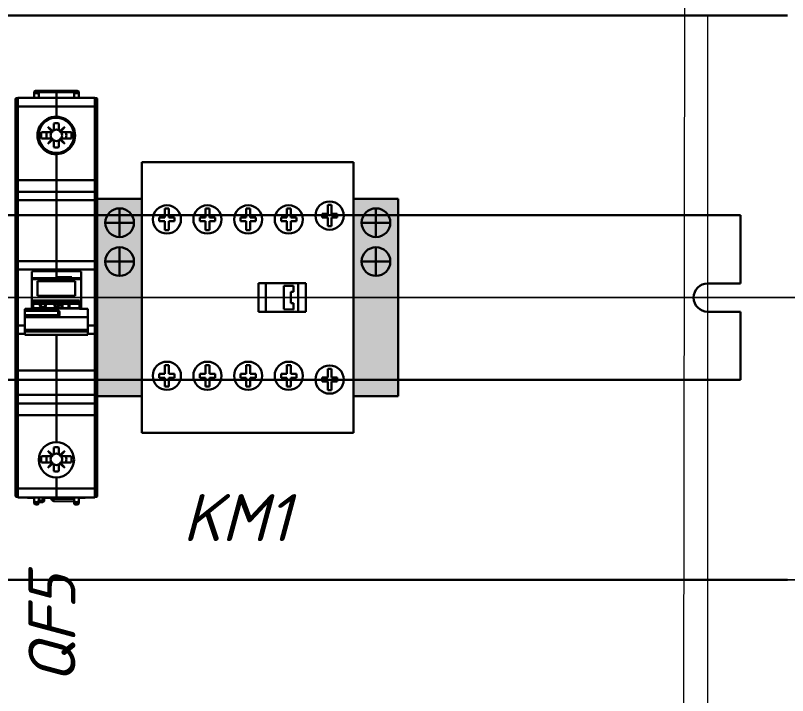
# Model space of a CAD drawing. Header units: millimetres. Extents: x 0 to 53000, y -591 to 24400.
# Drawn here: x 2924.2 to 3088.3, y 2990.4 to 3135 of the extents above; entities that cross this region are included whole.
import ezdxf
from ezdxf.enums import TextEntityAlignment as Align

# ---------------------------------------------------------------- set-up
doc = ezdxf.new("R2010")
doc.units = ezdxf.units.MM
doc.layers.add('КК перф 40х60', color=6, linetype='Continuous', lineweight=30)
doc.layers.add('Основная', color=7, linetype='Continuous', lineweight=30)
doc.layers.add('Привязки', color=2, linetype='Continuous', lineweight=0, plot=False, transparency=0.8)
doc.styles.add('текст', font='isocpeui.ttf')

# ---------------------------------------------------------------- blocks, each defined once
blk = doc.blocks.new('КМ')
at = {"layer": 'Основная'}
for p, q in [((0, 28.8), (0, 28.8)), ((0, 28.8), (0, 25.8)), ((0, 28.8), (1.4, 28.8)), ((0, 28.8), (0, -28.8)), ((1.4, 28.8), (1.4, 28.8)), ((43.6, 28.8), (1.4, 28.8)), ((43.6, 28.8), (43.6, 28.8)), ((45, 28.8), (43.6, 28.8)), ((45, 28.8), (45, 28.8)), ((45, 28.8), (45, 25.8)), ((0, 23.41), (0, 25.8)), ((0, 25.8), (0, 25.8)), ((45, 25.8), (45, 25.8)), ((45, 23.41), (45, 25.8)), ((0, -23.41), (0, 23.41)), ((0, 23.41), (0, 23.41)), ((45, 23.41), (45, 23.41)), ((45, -23.41), (45, 23.41)), ((0, 22.01), (0, 22.01)), ((45, 22.01), (45, 22.01)), ((39.5, 19.71), (40.3, 19.71)), ((39.5, 17.83), (39.5, 19.71)), ((39.5, 19.71), (39.5, 19.71)), ((40.3, 19.71), (40.3, 17.83)), ((40.3, 19.71), (40.3, 19.71)), ((4.89, 18.91), (5.69, 18.91)), ((4.89, 17.03), (4.89, 18.91)), ((4.89, 18.91), (4.89, 18.91)), ((5.69, 18.91), (5.69, 17.03)), ((5.69, 18.91), (5.69, 18.91)), ((13.53, 18.91), (14.33, 18.91)), ((13.53, 17.03), (13.53, 18.91)), ((13.53, 18.91), (13.53, 18.91)), ((14.33, 18.91), (14.33, 17.03)), ((14.33, 18.91), (14.33, 18.91)), ((22.18, 18.91), (22.98, 18.91)), ((22.18, 17.03), (22.18, 18.91)), ((22.18, 18.91), (22.18, 18.91)), ((22.98, 18.91), (22.98, 17.03)), ((22.98, 18.91), (22.98, 18.91)), ((30.82, 18.91), (31.62, 18.91)), ((30.82, 17.03), (30.82, 18.91)), ((30.82, 18.91), (30.82, 18.91)), ((31.62, 18.91), (31.62, 17.03)), ((31.62, 18.91), (31.62, 18.91)), ((0, 16.49), (0, 16.49)), ((3.68, 16.23), (3.68, 17.03)), ((3.68, 17.03), (4.89, 17.03)), ((3.68, 17.03), (3.68, 17.03)), ((4.89, 17.03), (4.89, 17.03)), ((5.69, 17.03), (6.89, 17.03)), ((5.69, 17.03), (5.69, 17.03)), ((6.89, 17.03), (6.89, 16.23)), ((6.89, 17.03), (6.89, 17.03)), ((12.33, 16.23), (12.33, 17.03)), ((12.33, 17.03), (13.53, 17.03)), ((12.33, 17.03), (12.33, 17.03)), ((13.53, 17.03), (13.53, 17.03)), ((14.33, 17.03), (15.54, 17.03)), ((14.33, 17.03), (14.33, 17.03)), ((15.54, 17.03), (15.54, 16.23)), ((15.54, 17.03), (15.54, 17.03)), ((20.98, 16.23), (20.98, 17.03)), ((20.98, 17.03), (22.18, 17.03)), ((20.98, 17.03), (20.98, 17.03)), ((22.18, 17.03), (22.18, 17.03)), ((22.98, 17.03), (24.18, 17.03)), ((22.98, 17.03), (22.98, 17.03)), ((24.18, 17.03), (24.18, 16.23)), ((24.18, 17.03), (24.18, 17.03)), ((29.62, 16.23), (29.62, 17.03)), ((29.62, 17.03), (30.82, 17.03)), ((29.62, 17.03), (29.62, 17.03)), ((30.82, 17.03), (30.82, 17.03)), ((31.62, 17.03), (32.83, 17.03)), ((31.62, 17.03), (31.62, 17.03)), ((32.83, 17.03), (32.83, 16.23)), ((32.83, 17.03), (32.83, 17.03)), ((38.29, 17.03), (38.29, 17.83)), ((38.29, 17.83), (39.5, 17.83)), ((38.29, 17.83), (38.29, 17.83)), ((39.5, 17.03), (38.29, 17.03)), ((38.29, 17.03), (38.29, 17.03)), ((39.5, 17.83), (39.5, 17.83)), ((39.5, 15.15), (39.5, 17.03)), ((39.5, 17.03), (39.5, 17.03)), ((40.3, 17.83), (41.5, 17.83)), ((40.3, 17.83), (40.3, 17.83)), ((41.5, 17.03), (40.3, 17.03)), ((40.3, 17.03), (40.3, 15.15)), ((40.3, 17.03), (40.3, 17.03)), ((41.5, 17.83), (41.5, 17.03)), ((41.5, 17.83), (41.5, 17.83)), ((41.5, 17.03), (41.5, 17.03)), ((45, 16.49), (45, 16.49)), ((4.89, 16.23), (3.68, 16.23)), ((3.68, 16.23), (3.68, 16.23)), ((4.89, 14.35), (4.89, 16.23)), ((4.89, 16.23), (4.89, 16.23)), ((6.89, 16.23), (5.69, 16.23)), ((5.69, 16.23), (5.69, 14.35)), ((5.69, 16.23), (5.69, 16.23)), ((6.89, 16.23), (6.89, 16.23)), ((13.53, 16.23), (12.33, 16.23)), ((12.33, 16.23), (12.33, 16.23)), ((13.53, 14.35), (13.53, 16.23)), ((13.53, 16.23), (13.53, 16.23)), ((15.54, 16.23), (14.33, 16.23)), ((14.33, 16.23), (14.33, 14.35)), ((14.33, 16.23), (14.33, 16.23)), ((15.54, 16.23), (15.54, 16.23)), ((22.18, 16.23), (20.98, 16.23)), ((20.98, 16.23), (20.98, 16.23)), ((22.18, 14.35), (22.18, 16.23)), ((22.18, 16.23), (22.18, 16.23)), ((24.18, 16.23), (22.98, 16.23)), ((22.98, 16.23), (22.98, 14.35)), ((22.98, 16.23), (22.98, 16.23)), ((24.18, 16.23), (24.18, 16.23)), ((30.82, 16.23), (29.62, 16.23)), ((29.62, 16.23), (29.62, 16.23)), ((30.82, 14.35), (30.82, 16.23)), ((30.82, 16.23), (30.82, 16.23)), ((32.83, 16.23), (31.62, 16.23)), ((31.62, 16.23), (31.62, 14.35)), ((31.62, 16.23), (31.62, 16.23)), ((32.83, 16.23), (32.83, 16.23)), ((40.3, 15.15), (39.5, 15.15)), ((39.5, 15.15), (39.5, 15.15)), ((40.3, 15.15), (40.3, 15.15)), ((5.69, 14.35), (4.89, 14.35)), ((4.89, 14.35), (4.89, 14.35)), ((5.69, 14.35), (5.69, 14.35)), ((14.33, 14.35), (13.53, 14.35)), ((13.53, 14.35), (13.53, 14.35)), ((14.33, 14.35), (14.33, 14.35)), ((22.98, 14.35), (22.18, 14.35)), ((22.18, 14.35), (22.18, 14.35)), ((22.98, 14.35), (22.98, 14.35)), ((31.62, 14.35), (30.82, 14.35)), ((30.82, 14.35), (30.82, 14.35)), ((31.62, 14.35), (31.62, 14.35)), ((24.75, -3.04), (24.75, 3.04)), ((34.84, 3.04), (24.75, 3.04)), ((26.33, -3.04), (26.33, 3.04)), ((32.19, 2.5), (30.18, 2.51)), ((30.18, 2.51), (30.18, 2.51)), ((30.18, 2.51), (30.18, -2.5)), ((32.19, 2.5), (32.19, 2.5)), ((32.19, 1.19), (32.19, 2.5)), ((33.23, 3.04), (33.23, -3.04)), ((34.84, 3.04), (34.84, -3.04)), ((31.68, -1.21), (31.68, 1.19)), ((31.68, 1.19), (32.19, 1.19)), ((31.68, 1.19), (31.68, 1.19)), ((32.19, 1.19), (32.19, 1.19)), ((32.19, -1.21), (31.68, -1.21)), ((31.68, -1.21), (31.68, -1.21)), ((32.19, -2.52), (32.19, -1.21)), ((32.19, -1.21), (32.19, -1.21)), ((24.75, -3.04), (34.84, -3.04)), ((24.75, -3.04), (24.75, -3.04)), ((26.33, -3.04), (26.33, -3.04)), ((32.19, -2.52), (30.18, -2.5)), ((30.18, -2.5), (30.18, -2.5)), ((32.19, -2.52), (32.19, -2.52)), ((33.23, -3.04), (33.23, -3.04)), ((34.84, -3.04), (34.84, -3.04)), ((4.89, -14.36), (5.69, -14.36)), ((4.89, -16.24), (4.89, -14.36)), ((4.89, -14.36), (4.89, -14.36)), ((5.69, -14.36), (5.69, -16.24)), ((5.69, -14.36), (5.69, -14.36)), ((13.53, -14.36), (14.33, -14.36)), ((13.53, -16.24), (13.53, -14.36)), ((13.53, -14.36), (13.53, -14.36)), ((14.33, -14.36), (14.33, -16.24)), ((14.33, -14.36), (14.33, -14.36)), ((22.18, -14.36), (22.98, -14.36)), ((22.18, -16.24), (22.18, -14.36)), ((22.18, -14.36), (22.18, -14.36)), ((22.98, -14.36), (22.98, -16.24)), ((22.98, -14.36), (22.98, -14.36)), ((30.82, -14.36), (31.62, -14.36)), ((30.82, -16.24), (30.82, -14.36)), ((30.82, -14.36), (30.82, -14.36)), ((31.62, -14.36), (31.62, -16.24)), ((31.62, -14.36), (31.62, -14.36)), ((3.68, -17.04), (3.68, -16.24)), ((3.68, -16.24), (4.89, -16.24)), ((3.68, -16.24), (3.68, -16.24)), ((4.89, -16.24), (4.89, -16.24)), ((5.69, -16.24), (6.89, -16.24)), ((5.69, -16.24), (5.69, -16.24)), ((6.89, -16.24), (6.89, -17.04)), ((6.89, -16.24), (6.89, -16.24)), ((12.33, -17.04), (12.33, -16.24)), ((12.33, -16.24), (13.53, -16.24)), ((12.33, -16.24), (12.33, -16.24)), ((13.53, -16.24), (13.53, -16.24)), ((14.33, -16.24), (15.54, -16.24)), ((14.33, -16.24), (14.33, -16.24)), ((15.54, -16.24), (15.54, -17.04)), ((15.54, -16.24), (15.54, -16.24)), ((20.98, -17.04), (20.98, -16.24)), ((20.98, -16.24), (22.18, -16.24)), ((20.98, -16.24), (20.98, -16.24)), ((22.18, -16.24), (22.18, -16.24)), ((22.98, -16.24), (24.18, -16.24)), ((22.98, -16.24), (22.98, -16.24)), ((24.18, -16.24), (24.18, -17.04)), ((24.18, -16.24), (24.18, -16.24)), ((29.62, -17.04), (29.62, -16.24)), ((29.62, -16.24), (30.82, -16.24)), ((29.62, -16.24), (29.62, -16.24)), ((30.82, -16.24), (30.82, -16.24)), ((31.62, -16.24), (32.83, -16.24)), ((31.62, -16.24), (31.62, -16.24)), ((32.83, -16.24), (32.83, -17.04)), ((32.83, -16.24), (32.83, -16.24)), ((39.5, -15.15), (40.3, -15.15)), ((39.5, -17.03), (39.5, -15.15)), ((39.5, -15.15), (39.5, -15.15)), ((39.5, -15.15), (40.3, -15.15)), ((39.5, -17.03), (39.5, -15.15)), ((39.5, -15.15), (39.5, -15.15)), ((40.3, -15.15), (40.3, -17.03)), ((40.3, -15.15), (40.3, -15.15)), ((40.3, -15.15), (40.3, -17.03)), ((40.3, -15.15), (40.3, -15.15)), ((0, -16.49), (0, -16.49)), ((0, -17.5), (0, -17.5)), ((4.89, -17.04), (3.68, -17.04)), ((3.68, -17.04), (3.68, -17.04)), ((4.89, -18.92), (4.89, -17.04)), ((4.89, -17.04), (4.89, -17.04)), ((6.89, -17.04), (5.69, -17.04)), ((5.69, -17.04), (5.69, -18.92)), ((5.69, -17.04), (5.69, -17.04)), ((6.89, -17.04), (6.89, -17.04)), ((13.53, -17.04), (12.33, -17.04)), ((12.33, -17.04), (12.33, -17.04)), ((13.53, -18.92), (13.53, -17.04)), ((13.53, -17.04), (13.53, -17.04)), ((15.54, -17.04), (14.33, -17.04)), ((14.33, -17.04), (14.33, -18.92)), ((14.33, -17.04), (14.33, -17.04)), ((15.54, -17.04), (15.54, -17.04)), ((22.18, -17.04), (20.98, -17.04)), ((20.98, -17.04), (20.98, -17.04)), ((22.18, -18.92), (22.18, -17.04)), ((22.18, -17.04), (22.18, -17.04)), ((24.18, -17.04), (22.98, -17.04)), ((22.98, -17.04), (22.98, -18.92)), ((22.98, -17.04), (22.98, -17.04)), ((24.18, -17.04), (24.18, -17.04)), ((30.82, -17.04), (29.62, -17.04)), ((29.62, -17.04), (29.62, -17.04)), ((30.82, -18.92), (30.82, -17.04)), ((30.82, -17.04), (30.82, -17.04)), ((32.83, -17.04), (31.62, -17.04)), ((31.62, -17.04), (31.62, -18.92)), ((31.62, -17.04), (31.62, -17.04)), ((32.83, -17.04), (32.83, -17.04)), ((38.29, -17.83), (38.29, -17.03)), ((38.29, -17.03), (39.5, -17.03)), ((38.29, -17.03), (38.29, -17.03)), ((38.29, -17.83), (38.29, -17.03)), ((38.29, -17.03), (39.5, -17.03)), ((38.29, -17.03), (38.29, -17.03)), ((39.5, -17.83), (38.29, -17.83)), ((38.29, -17.83), (38.29, -17.83)), ((39.5, -17.83), (38.29, -17.83)), ((38.29, -17.83), (38.29, -17.83)), ((39.5, -17.03), (39.5, -17.03)), ((39.5, -17.03), (39.5, -17.03)), ((39.5, -19.71), (39.5, -17.83)), ((39.5, -17.83), (39.5, -17.83)), ((39.5, -19.71), (39.5, -17.83)), ((39.5, -17.83), (39.5, -17.83)), ((40.3, -17.03), (41.5, -17.03)), ((40.3, -17.03), (40.3, -17.03)), ((40.3, -17.03), (41.5, -17.03)), ((40.3, -17.03), (40.3, -17.03)), ((41.5, -17.83), (40.3, -17.83)), ((40.3, -17.83), (40.3, -19.71)), ((40.3, -17.83), (40.3, -17.83)), ((41.5, -17.83), (40.3, -17.83)), ((40.3, -17.83), (40.3, -19.71)), ((40.3, -17.83), (40.3, -17.83)), ((41.5, -17.03), (41.5, -17.83)), ((41.5, -17.03), (41.5, -17.03)), ((41.5, -17.03), (41.5, -17.83)), ((41.5, -17.03), (41.5, -17.03)), ((41.5, -17.83), (41.5, -17.83)), ((41.5, -17.83), (41.5, -17.83)), ((45, -16.49), (45, -16.49)), ((45, -17.5), (45, -17.5)), ((5.69, -18.92), (4.89, -18.92)), ((4.89, -18.92), (4.89, -18.92)), ((5.69, -18.92), (5.69, -18.92)), ((14.33, -18.92), (13.53, -18.92)), ((13.53, -18.92), (13.53, -18.92)), ((14.33, -18.92), (14.33, -18.92)), ((22.98, -18.92), (22.18, -18.92)), ((22.18, -18.92), (22.18, -18.92)), ((22.98, -18.92), (22.98, -18.92)), ((31.62, -18.92), (30.82, -18.92)), ((30.82, -18.92), (30.82, -18.92)), ((31.62, -18.92), (31.62, -18.92)), ((40.3, -19.71), (39.5, -19.71)), ((39.5, -19.71), (39.5, -19.71)), ((40.3, -19.71), (39.5, -19.71)), ((39.5, -19.71), (39.5, -19.71)), ((40.3, -19.71), (40.3, -19.71)), ((40.3, -19.71), (40.3, -19.71)), ((0, -22.01), (0, -22.01)), ((45, -22.01), (45, -22.01)), ((0, -25.8), (0, -23.41)), ((0, -23.41), (0, -23.41)), ((45, -23.41), (45, -23.41)), ((45, -25.8), (45, -23.41)), ((0, -25.8), (0, -28.8)), ((0, -25.8), (0, -25.8)), ((45, -25.8), (45, -25.8)), ((45, -25.8), (45, -28.8)), ((0, -28.8), (0, -28.8)), ((0, -28.8), (1.4, -28.8)), ((43.6, -28.8), (1.4, -28.8)), ((1.4, -28.8), (1.4, -28.8)), ((43.6, -28.8), (43.6, -28.8)), ((45, -28.8), (43.6, -28.8)), ((45, -28.8), (45, -28.8))]:
    blk.add_line(p, q, dxfattribs=at)
for centre, start, end in [((39.9, 17.43), 90, 180), ((39.9, 17.43), 0, 90), ((5.29, 16.63), 0, 180), ((13.93, 16.63), 0, 180), ((22.58, 16.63), 0, 180), ((31.22, 16.63), 0, 180), ((5.29, 16.63), 180, 270), ((5.29, 16.63), 270, 0), ((13.93, 16.63), 180, 270), ((13.93, 16.63), 270, 0), ((22.58, 16.63), 180, 270), ((22.58, 16.63), 270, 0), ((31.22, 16.63), 180, 270), ((31.22, 16.63), 270, 0), ((39.9, 17.43), 180, 0), ((5.29, -16.64), 0, 180), ((13.93, -16.64), 90, 180), ((13.93, -16.64), 0, 90), ((22.58, -16.64), 90, 180), ((22.58, -16.64), 0, 90), ((31.22, -16.64), 0, 180), ((39.9, -17.43), 90, 180), ((39.9, -17.43), 0, 180), ((39.9, -17.43), 0, 90), ((5.29, -16.64), 180, 270), ((5.29, -16.64), 270, 0), ((13.93, -16.64), 180, 0), ((22.58, -16.64), 180, 0), ((31.22, -16.64), 180, 270), ((31.22, -16.64), 270, 0), ((39.9, -17.43), 180, 270), ((39.9, -17.43), 270, 0)]:
    blk.add_arc(centre, 3, start, end, dxfattribs=at)
at = {"layer": 'Основная', "style": 'текст'}
blk.add_attdef('№', text='', height=20, dxfattribs=at).set_placement((20.14, -46.8), align=Align.MIDDLE_CENTER)
blk = doc.blocks.new('Стопор на DIN')
at = {"layer": 'Основная', "true_color": 0x939598}
h = blk.add_hatch(color=252, dxfattribs=at)
h.dxf.hatch_style = 1
h.paths.add_polyline_path([(0, 21), (-9.5, 21), (-9.5, -21), (0, -21)])
at = {"layer": 'Основная'}
for p, q in [((-9.5, -21), (-9.5, 21)), ((-9.5, 21), (0, 21)), ((0, 21), (0, -21)), ((-4.75, 18.97), (-4.75, 12.87)), ((-4.75, 15.92), (-7.8, 15.92)), ((-7.8, 15.92), (-1.7, 15.92)), ((-4.75, 10.71), (-4.75, 4.6)), ((-7.8, 7.66), (-1.7, 7.66)), ((-9.5, -21), (0, -21))]:
    blk.add_line(p, q, dxfattribs=at)
for centre in [(-4.75, 15.92), (-4.75, 7.66)]:
    blk.add_circle(centre, 3.05, dxfattribs=at)
blk = doc.blocks.new('1P Автоматический выключатель')
at = {"layer": 'Основная', "linetype": 'Continuous'}
for p, q in [((4.25, 44), (3.95, 43.83)), ((3.95, 42.5), (3.95, 43.83)), ((4.25, 43.5), (3.95, 43.26)), ((4.25, 43.5), (4.25, 44)), ((13.15, 44), (4.25, 44)), ((4.25, 43.5), (4.65, 43.5)), ((4.65, 43.5), (4.65, 44)), ((4.95, 42.5), (4.95, 43.7)), ((12.45, 43.7), (4.95, 43.7)), ((8.7, 42.5), (8.7, 44)), ((12.45, 42.5), (12.45, 44)), ((12.75, 44), (12.75, 43.5)), ((12.75, 43.5), (13.45, 43.5)), ((13.45, 43.83), (13.15, 44)), ((13.45, 42.5), (13.45, 43.83)), ((0, 42.2), (0, 6.61)), ((0.2, 42.4), (0.2, 6.45)), ((0.2, 42.4), (0.49, 42.4)), ((0.49, 5.74), (0.49, 42.5)), ((16.91, 42.5), (0.49, 42.5)), ((8.7, 38.47), (8.7, 42.5)), ((16.91, 5.74), (16.91, 42.5)), ((17.2, 42.4), (16.91, 42.4)), ((17.2, 6.45), (17.2, 42.4)), ((17.4, -42.2), (17.4, 42.2)), ((0.2, 40.63), (0.49, 40.63)), ((16.91, 40.64), (0.49, 40.64)), ((17.2, 40.63), (16.91, 40.63)), ((8.7, 38.43), (8.35, 38.43)), ((8.7, 38.42), (8.7, 38.47)), ((8.7, 38.42), (8.7, 38.25)), ((6.88, 36.32), (7.8, 35.26)), ((7.87, 35.46), (6.88, 36.32)), ((8.18, 35.63), (8.18, 37.02)), ((9.22, 37.02), (9.22, 35.64)), ((10.52, 36.32), (9.53, 35.46)), ((9.6, 35.26), (10.52, 36.32)), ((5.52, 35.15), (7.7, 35.15)), ((7.8, 35.26), (7.9, 35.37)), ((9.5, 35.37), (9.6, 35.26)), ((9.69, 35.15), (11.89, 35.15)), ((7.71, 33.85), (5.52, 33.85)), ((7.8, 33.74), (6.88, 32.68)), ((6.88, 32.68), (7.89, 33.55)), ((7.91, 33.63), (7.8, 33.74)), ((8.18, 33.36), (8.18, 31.98)), ((9.22, 33.36), (9.22, 31.98)), ((9.6, 33.74), (9.5, 33.63)), ((9.53, 33.54), (10.52, 32.68)), ((10.52, 32.68), (9.6, 33.74)), ((11.89, 33.85), (9.69, 33.85)), ((6.09, 31.51), (6.33, 31.51)), ((6.93, 31), (6.82, 31)), ((7.41, 30.77), (7.34, 30.77)), ((8.7, 30.73), (7.8, 30.67)), ((8.7, 30.65), (8.08, 30.6)), ((8.7, 30.75), (8.7, 30.73)), ((8.7, 30.65), (8.7, 30.73)), ((8.7, 30.5), (8.7, 30.65)), ((8.7, 30.65), (9.5, 30.65)), ((8.89, 30.59), (8.7, 30.59)), ((8.7, 5.97), (8.7, 30.5)), ((10.08, 30.81), (9.63, 30.81)), ((0.2, 25), (0.49, 25)), ((16.91, 25), (0.49, 25)), ((17.2, 25), (16.91, 25)), ((0.2, 22.4), (0.49, 22.4)), ((16.91, 22.5), (0.49, 22.5)), ((17.2, 22.4), (16.91, 22.4)), ((0.2, 20.7), (0.49, 20.7)), ((16.91, 20.71), (0.49, 20.71)), ((17.2, 20.7), (16.91, 20.7)), ((0, -6.61), (0, 6.61)), ((0.2, 7.73), (0.49, 7.73)), ((16.91, 7.74), (0.49, 7.74)), ((17.2, 7.73), (16.91, 7.73)), ((0.45, 5.88), (0.49, 5.88)), ((16.91, 5.97), (0.49, 5.97)), ((0.5, -5.73), (0.5, 5.73)), ((8.7, 5.59), (3.45, 5.57)), ((3.45, -2.42), (3.45, 5.57)), ((8.7, 5.97), (8.7, 4.17)), ((13.95, 5.57), (8.7, 5.59)), ((13.95, -2.42), (13.95, 5.57)), ((16.9, 5.73), (16.9, -5.73)), ((16.95, 5.88), (16.91, 5.88)), ((3.45, 4.11), (8.7, 4.17)), ((3.45, 3.91), (5.5, 3.91)), ((4.7, 3.51), (12.7, 3.51)), ((4.7, 3.51), (4.7, 0.38)), ((5.5, 4.13), (5.5, 3.91)), ((5.5, 3.91), (5.5, 3.83)), ((5.5, 3.83), (11.9, 3.83)), ((5.7, 4.14), (5.7, 3.83)), ((6.4, 4.14), (6.4, 3.83)), ((6.51, 4.14), (6.51, 3.83)), ((6.7, 4.15), (6.7, 3.83)), ((12, 4.31), (8.7, 4.34)), ((10.45, 3.83), (10.7, 3.96)), ((10.7, 3.96), (10.7, 3.83)), ((11.9, 4.31), (11.9, 3.91)), ((11.9, 3.91), (11.9, 3.83)), ((11.9, 3.91), (13.95, 3.91)), ((12, 4.12), (12, 4.31)), ((13.95, 4.1), (12, 4.12)), ((12.7, 3.51), (12.7, 0.38)), ((0.2, -0.96), (0.2, 0.96)), ((4.7, 0.38), (12.7, 0.38)), ((13.6, -0.63), (3.8, -0.63)), ((3.8, -1.36), (3.8, -0.63)), ((13.6, -1.09), (3.8, -1.09)), ((13.6, -1.31), (3.8, -1.31)), ((3.8, -1.36), (5.19, -1.36)), ((3.8, -2.22), (3.8, -1.36)), ((5.19, -1.36), (5.19, -1.72)), ((5.19, -1.41), (5.39, -1.41)), ((5.39, -1.36), (6.29, -1.36)), ((5.39, -1.72), (5.39, -1.36)), ((6.29, -1.36), (6.29, -1.72)), ((6.29, -1.41), (6.49, -1.41)), ((6.49, -1.36), (8.29, -1.36)), ((6.49, -1.72), (6.49, -1.36)), ((8.29, -1.36), (8.29, -1.72)), ((8.29, -1.41), (8.49, -1.41)), ((8.49, -1.36), (9.09, -1.36)), ((8.49, -1.72), (8.49, -1.36)), ((9.09, -1.36), (9.09, -1.72)), ((9.09, -1.41), (9.29, -1.41)), ((9.29, -1.36), (9.8, -1.36)), ((9.29, -1.72), (9.29, -1.36)), ((9.8, -1.36), (9.8, -2.03)), ((9.8, -1.41), (10, -1.41)), ((10, -1.36), (11.3, -1.36)), ((10, -2.03), (10, -1.36)), ((11.3, -1.36), (11.3, -2.03)), ((11.3, -1.41), (11.5, -1.41)), ((11.5, -2.03), (11.5, -1.36)), ((11.5, -1.36), (13.6, -1.36)), ((13.6, -1.36), (13.6, -0.63)), ((13.6, -1.36), (13.6, -2.22)), ((2.15, -2.42), (2, -2.49)), ((2, -2.49), (2, -2.79)), ((2, -2.79), (9.1, -2.79)), ((2, -7.93), (2, -2.79)), ((2.15, -2.42), (3.8, -2.42)), ((13.6, -2.22), (3.8, -2.22)), ((3.8, -2.42), (3.8, -2.22)), ((13.6, -2.3), (3.8, -2.3)), ((5.39, -1.72), (5.39, -1.87)), ((6.29, -1.72), (6.29, -1.87)), ((8.49, -1.72), (8.49, -1.87)), ((9.09, -1.72), (9.09, -1.87)), ((9.1, -3.94), (9.1, -2.79)), ((9.4, -3.02), (9.4, -3.73)), ((9.8, -2.03), (10, -2.03)), ((11.3, -2.03), (11.5, -2.03)), ((13.6, -2.22), (13.6, -2.42)), ((15.4, -2.42), (13.6, -2.42)), ((15.4, -2.42), (15.4, -7.93)), ((2, -3.71), (9.1, -3.71)), ((2, -3.94), (9.1, -3.94)), ((15.4, -4.16), (2, -4.16)), ((0.2, -6.45), (0.2, -42.4)), ((0.45, -5.88), (0.49, -5.88)), ((0.49, -42.5), (0.49, -5.74)), ((2, -5.97), (0.49, -5.97)), ((15.4, -5.97), (16.91, -5.97)), ((16.91, -42.5), (16.91, -5.74)), ((16.95, -5.88), (16.91, -5.88)), ((17.2, -42.4), (17.2, -6.45)), ((0, -6.61), (0, -42.2)), ((0.2, -7.73), (0.49, -7.73)), ((2, -7.74), (0.49, -7.74)), ((15.4, -6.86), (2, -6.86)), ((15.4, -7.2), (2, -7.2)), ((15.4, -7.93), (2, -7.93)), ((8.7, -30.75), (8.7, -7.93)), ((15.4, -7.74), (16.91, -7.74)), ((17.2, -7.73), (16.91, -7.73)), ((0.2, -15.4), (0.49, -15.4)), ((16.91, -15.5), (0.49, -15.5)), ((17.2, -15.4), (16.91, -15.4)), ((0.2, -20.7), (0.49, -20.7)), ((16.91, -20.71), (0.49, -20.71)), ((17.2, -20.7), (16.91, -20.7)), ((0.2, -22.4), (0.49, -22.4)), ((16.91, -22.5), (0.49, -22.5)), ((17.2, -22.4), (16.91, -22.4)), ((0.2, -25), (0.49, -25)), ((16.91, -25), (0.49, -25)), ((17.2, -25), (16.91, -25)), ((7.87, -33.44), (6.88, -32.58)), ((6.88, -32.58), (7.8, -33.64)), ((8.18, -33.26), (8.18, -31.88)), ((9.22, -33.26), (9.22, -31.88)), ((10.52, -32.58), (9.51, -33.45)), ((9.6, -33.64), (10.52, -32.58)), ((5.51, -33.75), (7.7, -33.75)), ((7.8, -33.64), (7.9, -33.53)), ((9.49, -33.53), (9.6, -33.64)), ((9.69, -33.75), (11.88, -33.75)), ((7.7, -35.05), (5.51, -35.05)), ((7.8, -35.16), (6.88, -36.22)), ((6.88, -36.22), (7.87, -35.36)), ((7.9, -35.27), (7.8, -35.16)), ((8.18, -36.92), (8.18, -35.54)), ((9.22, -35.54), (9.22, -36.92)), ((9.6, -35.16), (9.5, -35.27)), ((9.53, -35.36), (10.52, -36.22)), ((10.52, -36.22), (9.6, -35.16)), ((11.88, -35.05), (9.7, -35.05)), ((8.7, -42.5), (8.7, -38.25)), ((0.2, -40.63), (0.49, -40.63)), ((16.91, -40.64), (0.49, -40.64)), ((17.2, -40.63), (16.91, -40.63)), ((0.2, -42.4), (0.49, -42.4)), ((16.91, -42.5), (0.49, -42.5)), ((2.55, -42.6), (2.55, -42.5)), ((2.55, -42.6), (3.95, -42.6)), ((2.85, -42.6), (2.85, -42.5)), ((3.95, -43.83), (3.95, -42.5)), ((4.95, -43.7), (4.95, -42.5)), ((5.82, -42.5), (5.82, -43.18)), ((6.12, -42.5), (6.12, -43.18)), ((7.66, -42.6), (6.12, -42.6)), ((6.5, -42.6), (6.5, -42.5)), ((7.66, -42.5), (7.66, -42.81)), ((7.9, -42.5), (7.9, -42.81)), ((12.45, -42.5), (12.45, -43.7)), ((13.45, -43.83), (13.45, -42.5)), ((14.85, -42.6), (13.45, -42.6)), ((14.55, -42.6), (14.55, -42.5)), ((14.85, -42.6), (14.85, -42.5)), ((17.2, -42.4), (16.91, -42.4)), ((4.25, -43.5), (3.95, -43.26)), ((4.25, -44), (3.95, -43.83)), ((4.65, -43.5), (4.25, -43.5)), ((4.25, -44), (4.25, -43.5)), ((4.65, -44), (4.25, -44)), ((4.65, -44), (4.65, -43.5)), ((5.82, -43.18), (4.95, -43.19)), ((5.82, -43.48), (4.95, -43.49)), ((5.82, -43.18), (6.12, -43.18)), ((5.82, -43.48), (5.82, -43.18)), ((7.9, -42.81), (7.66, -42.81)), ((7.9, -42.81), (12.45, -42.88)), ((8.33, -43.31), (12.45, -43.38)), ((13.15, -43.5), (12.75, -43.5)), ((12.75, -43.5), (12.75, -44)), ((13.15, -44), (12.75, -44)), ((13.15, -43.5), (13.45, -43.26)), ((13.15, -44), (13.15, -43.5)), ((13.15, -44), (13.45, -43.83))]:
    blk.add_line(p, q, dxfattribs=at)
at = {"layer": 'Основная'}
blk.add_line((16.91, -42.5), (16.91, 42.5), dxfattribs=at)
at = {"layer": 'Основная', "linetype": 'Continuous'}
for points in [[(6.94, 31.02), (6.91, 31.04), (6.87, 31.06), (6.84, 31.08), (6.82, 31.1), (6.79, 31.12), (6.77, 31.14), (6.75, 31.15), (6.73, 31.16), (6.72, 31.18), (6.7, 31.19), (6.69, 31.2), (6.68, 31.2), (6.68, 31.21), (6.67, 31.21), (6.67, 31.21)], [(7.46, 30.77), (7.4, 30.8), (7.34, 30.82), (7.28, 30.85), (7.22, 30.87), (7.17, 30.9), (7.12, 30.92), (7.07, 30.95), (7.02, 30.97), (6.98, 31), (6.94, 31.02)], [(7.61, 30.72), (7.53, 30.75), (7.46, 30.77)], [(8.7, 30.55), (8.61, 30.55), (8.5, 30.55), (8.4, 30.56), (8.3, 30.57), (8.2, 30.58), (8.1, 30.6), (8.01, 30.62), (7.92, 30.63), (7.84, 30.65), (7.76, 30.68), (7.68, 30.7), (7.61, 30.72)], [(0.03, 1.45), (0.06, 1.39), (0.12, 1.24), (0.17, 1.08), (0.21, 0.93), (0.24, 0.77), (0.26, 0.62), (0.28, 0.46), (0.29, 0.31), (0.3, 0.15), (0.3, 0)], [(0.3, 0), (0.3, -0.14), (0.29, -0.3), (0.28, -0.46), (0.26, -0.62), (0.24, -0.77), (0.21, -0.93), (0.17, -1.08), (0.12, -1.23), (0.06, -1.39), (0.03, -1.45)], [(7.66, -42.81), (7.66, -42.83), (7.66, -42.88), (7.68, -42.93), (7.7, -42.98), (7.72, -43.03), (7.76, -43.08), (7.8, -43.12), (7.85, -43.16), (7.9, -43.2), (7.96, -43.23), (8.02, -43.26), (8.09, -43.28), (8.16, -43.3), (8.23, -43.31), (8.31, -43.31), (8.33, -43.31)]]:
    blk.add_lwpolyline(points, dxfattribs=at)
blk.add_circle((8.7, -34.5), 3.75, dxfattribs=at)
for centre, radius, start, end in [((4.65, 43.7), 0.3, 0, 90), ((0.2, 42.2), 0.2, 90, 180), ((0.2, 42.2), 0.2, 98.0214, 100.1321), ((17.2, 42.2), 0.2, 0, 90), ((8.7, 34.5), 3.75, 270, 237.5106), ((8.7, 34.5), 2.58, 78.463, 101.537), ((8.7, 34.5), 3.25, 168.463, 191.537), ((8.7, 34.5), 2.12, 162.1391, 197.8609), ((8.7, 34.5), 1.22, 147.8061, 180), ((8.7, 34.5), 1.22, 180, 212.1939), ((7.7, 35.35), 0.2, 270, 45.4387), ((7.99, 35.63), 0.2, 225.4387, 0), ((8.7, 34.5), 1.22, 65.0308, 114.9692), ((9.41, 35.64), 0.2, 180, 314.427), ((9.69, 35.35), 0.2, 134.427, 270), ((8.7, 34.5), 1.22, 327.8061, 32.1939), ((8.7, 34.5), 2.12, 342.1391, 17.8609), ((8.7, 34.5), 3.25, 348.4677, 11.5323), ((7.71, 33.65), 0.2, 313.0821, 90), ((7.99, 33.36), 0.2, 0, 133.0821), ((8.7, 34.5), 1.22, 245.0308, 294.9692), ((9.41, 33.36), 0.2, 45.573, 180), ((9.69, 33.65), 0.2, 90, 225.573), ((8.7, 34.5), 3.75, 237.5102, 270), ((8.7, 34.5), 2.58, 258.463, 281.537), ((8.66, 33.99), 3.43, 248.4437, 251.0613), ((8.72, 34.26), 3.71, 269.0949, 269.6269), ((0.2, 22.2), 0.2, 90, 180), ((17.2, 22.2), 0.2, 0, 90), ((-3.27, 0.06), 3.63, 25.1846, 25.5893), ((-3.27, -0.06), 3.63, 334.4106, 334.8154), ((0.2, -15.2), 0.2, 180, 270), ((17.2, -15.2), 0.2, 270, 0), ((0.2, -22.2), 0.2, 180, 270), ((17.2, -22.2), 0.2, 270, 0), ((8.7, -34.4), 2.58, 78.463, 101.537), ((8.7, -34.4), 3.25, 168.4677, 191.5323), ((8.7, -34.4), 2.12, 162.1391, 197.8609), ((8.7, -34.4), 1.22, 147.8061, 212.1939), ((7.7, -33.55), 0.2, 270, 45.573), ((7.99, -33.26), 0.2, 225.573, 0), ((8.7, -34.4), 1.22, 65.0308, 114.9692), ((9.41, -33.26), 0.2, 180, 313.0821), ((9.69, -33.55), 0.2, 133.0821, 270), ((8.7, -34.4), 1.22, 0, 32.1939), ((8.7, -34.4), 1.22, 327.8061, 0), ((8.7, -34.4), 2.12, 342.1391, 17.8609), ((8.7, -34.4), 3.25, 348.463, 11.537), ((7.7, -35.25), 0.2, 314.427, 90), ((7.99, -35.54), 0.2, 0, 134.427), ((8.7, -34.4), 1.22, 245.0308, 294.9692), ((9.41, -35.54), 0.2, 45.4387, 180), ((9.7, -35.25), 0.2, 90, 225.4387), ((8.7, -34.4), 2.58, 258.463, 281.537), ((0.2, -42.2), 0.2, 180, 270), ((17.2, -42.2), 0.2, 270, 0), ((4.65, -43.7), 0.3, 270, 0), ((5.82, -43.18), 0.3, 270.5773, 0.0001), ((12.75, -43.7), 0.3, 180, 270)]:
    blk.add_arc(centre, radius, start, end, dxfattribs=at)
for centre, major_axis, ratio, start_param, end_param in [((4.65, 43.08), (0, 0.424), 0.707107, -1.570796, 0), ((12.75, 43.08), (0, -0.424), 0.707107, 3.141593, 4.712389), ((8.7, 34.48), (-0.96, 3.84), 0.999989, -0.244062, 2.364686), ((8.7, 34.48), (0, 4.02), 0.99999, 0, 3.141593), ((8.7, 34.48), (0, 3.98), 0.999992, -3.141593, 0), ((8.7, 34.48), (0.49, 3.9), 0.999992, -2.464465, 0.123964), ((8.69, 34.14), (0.08, 3.61), 0.995002, 2.648644, 2.797291), ((9.1, -3.02), (-0.3, 0), 0.762405, -3.141593, -1.570796), ((9.1, -3.73), (-0.3, 0), 0.701661, 1.570796, 3.141593), ((4.65, -43.08), (0, 0.424), 0.707107, 3.141593, 4.712389), ((12.75, -43.08), (0, -0.424), 0.707107, -1.570796, 0)]:
    blk.add_ellipse(centre, major_axis=major_axis, ratio=ratio, start_param=start_param, end_param=end_param, dxfattribs=at)
for points, knots in [([(0, 40.62), (0, 40.62), (0, 40.62), (0, 40.62), (0.01, 40.62), (0.02, 40.62), (0.04, 40.63), (0.06, 40.63), (0.09, 40.63), (0.12, 40.63), (0.16, 40.63), (0.19, 40.63), (0.2, 40.63)], [0, 0, 0, 0, 0.008294, 0.024077, 0.048626, 0.082035, 0.174467, 0.298258, 0.448803, 0.620399, 0.806492, 1, 1, 1, 1]), ([(17.4, 40.62), (17.4, 40.62), (17.4, 40.62), (17.4, 40.62), (17.39, 40.62), (17.38, 40.62), (17.36, 40.63), (17.34, 40.63), (17.31, 40.63), (17.28, 40.63), (17.24, 40.63), (17.21, 40.63), (17.2, 40.63)], [0, 0, 0, 0, 0.008294, 0.024077, 0.048626, 0.082035, 0.174467, 0.298258, 0.448803, 0.620399, 0.806492, 1, 1, 1, 1]), ([(6.33, 31.51), (6.33, 31.51), (6.33, 31.51), (6.32, 31.51), (6.32, 31.5), (6.32, 31.5), (6.32, 31.49), (6.32, 31.49), (6.32, 31.48), (6.33, 31.47), (6.35, 31.45), (6.37, 31.42), (6.4, 31.39), (6.43, 31.36), (6.47, 31.32), (6.54, 31.26), (6.64, 31.19), (6.77, 31.09), (6.87, 31.03), (6.93, 31)], [0, 0, 0, 0, 0.007018, 0.012553, 0.017389, 0.022644, 0.029231, 0.037639, 0.048102, 0.06074, 0.092744, 0.133867, 0.184095, 0.243299, 0.311264, 0.3877, 0.564453, 0.769976, 1, 1, 1, 1]), ([(6.69, 31.34), (6.64, 31.36), (6.58, 31.39), (6.5, 31.44), (6.45, 31.46), (6.41, 31.48), (6.38, 31.5), (6.35, 31.51), (6.34, 31.51), (6.33, 31.51)], [0, 0, 0, 0, 0.379747, 0.538845, 0.676267, 0.791342, 0.883621, 0.952977, 1, 1, 1, 1]), ([(6.67, 31.21), (6.66, 31.22), (6.65, 31.23), (6.63, 31.25), (6.61, 31.27), (6.6, 31.28), (6.59, 31.29), (6.59, 31.3), (6.59, 31.3), (6.59, 31.31), (6.59, 31.31), (6.6, 31.31), (6.6, 31.31), (6.6, 31.31)], [0, 0, 0, 0, 0.240117, 0.4434, 0.609549, 0.738805, 0.832444, 0.867128, 0.895132, 0.918769, 0.941698, 0.967862, 1, 1, 1, 1]), ([(6.6, 31.31), (6.6, 31.31), (6.61, 31.31), (6.63, 31.31), (6.65, 31.3), (6.69, 31.29), (6.73, 31.27), (6.79, 31.25), (6.88, 31.21), (6.95, 31.18), (7, 31.16)], [0, 0, 0, 0, 0.019291, 0.044246, 0.111993, 0.203835, 0.319392, 0.457899, 0.618335, 1, 1, 1, 1]), ([(7.4, 30.8), (7.31, 30.83), (7.16, 30.9), (6.96, 31.01), (6.81, 31.1), (6.72, 31.17), (6.69, 31.2), (6.67, 31.21)], [0, 0, 0, 0, 0.31596, 0.595391, 0.826826, 0.921237, 1, 1, 1, 1]), ([(7.54, 30.72), (7.54, 30.72), (7.53, 30.72), (7.52, 30.72), (7.51, 30.72), (7.48, 30.73), (7.46, 30.74), (7.44, 30.74), (7.4, 30.75), (7.36, 30.77), (7.3, 30.79), (7.25, 30.81), (7.19, 30.83), (7.12, 30.86), (7.02, 30.9), (6.91, 30.95), (6.8, 31.01), (6.73, 31.05), (6.7, 31.07)], [0, 0, 0, 0, 0.005458, 0.013291, 0.03389, 0.058559, 0.085593, 0.114115, 0.143649, 0.204724, 0.267565, 0.331589, 0.39648, 0.46205, 0.594753, 0.729025, 0.864326, 1, 1, 1, 1]), ([(7.41, 30.77), (7.42, 30.77), (7.43, 30.76), (7.46, 30.75), (7.48, 30.75), (7.49, 30.74), (7.5, 30.74), (7.51, 30.73), (7.52, 30.73), (7.53, 30.73), (7.53, 30.72), (7.53, 30.72), (7.54, 30.72), (7.54, 30.72), (7.54, 30.72), (7.54, 30.72), (7.54, 30.72), (7.54, 30.72), (7.54, 30.72), (7.54, 30.72)], [0, 0, 0, 0, 0.177438, 0.349744, 0.514857, 0.593714, 0.669295, 0.740714, 0.806733, 0.865693, 0.915298, 0.935731, 0.952732, 0.965958, 0.975151, 0.98038, 0.983704, 0.989826, 1, 1, 1, 1]), ([(8.67, 30.55), (8.47, 30.55), (8.09, 30.59), (7.72, 30.68), (7.54, 30.74)], [0, 0, 0, 0, 0.512397, 1, 1, 1, 1]), ([(9.63, 30.81), (9.62, 30.81), (9.6, 30.81), (9.57, 30.8), (9.54, 30.8), (9.47, 30.79), (9.39, 30.78), (9.27, 30.76), (9.13, 30.75), (8.94, 30.73), (8.8, 30.73), (8.7, 30.73)], [0, 0, 0, 0, 0.023304, 0.05548, 0.095738, 0.143181, 0.255996, 0.387171, 0.531126, 0.683471, 1, 1, 1, 1]), ([(8.7, 30.65), (8.76, 30.65), (8.88, 30.65), (9.06, 30.66), (9.2, 30.68), (9.31, 30.7), (9.38, 30.72), (9.45, 30.73), (9.5, 30.75), (9.54, 30.76), (9.56, 30.77), (9.58, 30.77), (9.6, 30.78), (9.62, 30.79), (9.63, 30.79), (9.64, 30.8), (9.64, 30.8), (9.64, 30.8), (9.64, 30.8), (9.64, 30.81), (9.64, 30.81), (9.64, 30.81), (9.63, 30.81), (9.63, 30.81), (9.63, 30.81)], [0, 0, 0, 0, 0.186183, 0.368913, 0.543145, 0.625037, 0.702028, 0.772811, 0.835875, 0.863994, 0.889549, 0.912325, 0.932118, 0.948739, 0.962035, 0.971902, 0.975546, 0.978354, 0.981777, 0.98313, 0.984932, 0.987454, 0.990789, 1, 1, 1, 1]), ([(8.7, 30.59), (8.72, 30.59), (8.76, 30.59), (8.8, 30.59), (8.82, 30.59)], [0, 0, 0, 0, 0.516289, 1, 1, 1, 1]), ([(8.82, 30.59), (8.9, 30.59), (9.07, 30.59), (9.4, 30.63), (9.82, 30.72), (10.3, 30.89), (10.61, 31.05), (10.76, 31.14)], [0, 0, 0, 0, 0.121776, 0.244126, 0.491017, 0.74288, 1, 1, 1, 1]), ([(0, 24.99), (0, 24.99), (0, 24.99), (0, 24.99), (0.01, 24.99), (0.02, 24.99), (0.02, 24.99), (0.03, 24.99), (0.05, 24.99), (0.06, 24.99), (0.09, 25), (0.12, 25), (0.16, 25), (0.19, 25), (0.2, 25)], [0, 0, 0, 0, 0.005895, 0.020644, 0.044651, 0.077778, 0.119734, 0.170138, 0.228512, 0.294299, 0.445542, 0.618083, 0.805291, 1, 1, 1, 1]), ([(17.4, 24.99), (17.4, 24.99), (17.4, 24.99), (17.4, 24.99), (17.39, 24.99), (17.38, 24.99), (17.38, 24.99), (17.37, 24.99), (17.35, 24.99), (17.34, 24.99), (17.31, 25), (17.28, 25), (17.24, 25), (17.21, 25), (17.2, 25)], [0, 0, 0, 0, 0.005889, 0.020641, 0.044648, 0.077774, 0.119731, 0.170135, 0.228509, 0.294297, 0.44554, 0.618082, 0.805291, 1, 1, 1, 1]), ([(0, 20.68), (0, 20.68), (0, 20.68), (0, 20.68), (0.01, 20.68), (0.02, 20.69), (0.04, 20.69), (0.06, 20.69), (0.09, 20.69), (0.14, 20.7), (0.17, 20.7), (0.2, 20.7)], [0, 0, 0, 0, 0.011049, 0.028326, 0.053708, 0.087568, 0.180168, 0.303483, 0.4531, 0.623445, 1, 1, 1, 1]), ([(17.4, 20.68), (17.4, 20.68), (17.4, 20.68), (17.4, 20.68), (17.39, 20.68), (17.38, 20.69), (17.36, 20.69), (17.34, 20.69), (17.31, 20.69), (17.26, 20.7), (17.23, 20.7), (17.2, 20.7)], [0, 0, 0, 0, 0.011049, 0.028325, 0.053709, 0.087567, 0.180169, 0.303485, 0.4531, 0.623446, 1, 1, 1, 1]), ([(0, 7.72), (0, 7.72), (0, 7.72), (0, 7.73), (0.01, 7.73), (0.02, 7.73), (0.02, 7.73), (0.03, 7.73), (0.05, 7.73), (0.06, 7.73), (0.09, 7.73), (0.12, 7.73), (0.16, 7.73), (0.19, 7.73), (0.2, 7.73)], [0, 0, 0, 0, 0.006112, 0.020951, 0.045011, 0.078174, 0.120154, 0.170571, 0.228947, 0.294727, 0.44592, 0.618366, 0.805443, 1, 1, 1, 1]), ([(0.2, 6.45), (0.19, 6.47), (0.18, 6.51), (0.16, 6.56), (0.14, 6.6), (0.13, 6.62), (0.11, 6.65), (0.1, 6.68), (0.09, 6.7), (0.08, 6.71), (0.07, 6.72), (0.06, 6.73), (0.05, 6.74), (0.04, 6.74), (0.04, 6.75), (0.03, 6.74), (0.02, 6.73), (0.01, 6.71), (0, 6.67), (0, 6.63), (0, 6.61)], [0, 0, 0, 0, 0.12543, 0.250803, 0.31323, 0.375277, 0.4367, 0.497111, 0.555848, 0.584244, 0.611678, 0.637778, 0.662035, 0.684082, 0.694716, 0.705833, 0.732341, 0.765588, 0.841215, 1, 1, 1, 1]), ([(17.4, 7.72), (17.4, 7.72), (17.4, 7.72), (17.4, 7.73), (17.39, 7.73), (17.38, 7.73), (17.38, 7.73), (17.37, 7.73), (17.35, 7.73), (17.34, 7.73), (17.31, 7.73), (17.28, 7.73), (17.24, 7.73), (17.21, 7.73), (17.2, 7.73)], [0, 0, 0, 0, 0.006113, 0.020951, 0.045012, 0.078173, 0.120154, 0.170572, 0.228946, 0.294729, 0.44592, 0.618367, 0.805444, 1, 1, 1, 1]), ([(17.4, 6.61), (17.4, 6.63), (17.4, 6.67), (17.39, 6.71), (17.38, 6.73), (17.37, 6.74), (17.36, 6.75), (17.36, 6.74), (17.35, 6.74), (17.34, 6.73), (17.33, 6.72), (17.32, 6.71), (17.31, 6.7), (17.3, 6.68), (17.29, 6.65), (17.27, 6.62), (17.26, 6.6), (17.24, 6.56), (17.22, 6.51), (17.21, 6.47), (17.2, 6.45)], [0, 0, 0, 0, 0.158787, 0.234419, 0.267664, 0.294174, 0.305289, 0.315921, 0.337967, 0.362224, 0.388323, 0.415756, 0.444153, 0.502889, 0.5633, 0.624723, 0.68677, 0.749197, 0.87457, 1, 1, 1, 1]), ([(0.45, 5.88), (0.43, 5.92), (0.4, 6), (0.31, 6.19), (0.24, 6.34), (0.2, 6.45)], [0, 0, 0, 0, 0.192809, 0.427431, 1, 1, 1, 1]), ([(0.49, 5.74), (0.49, 5.75), (0.48, 5.8), (0.46, 5.85), (0.45, 5.88)], [0, 0, 0, 0, 0.255977, 1, 1, 1, 1]), ([(0.49, 5.85), (0.49, 5.84), (0.5, 5.8), (0.5, 5.76), (0.5, 5.73)], [0, 0, 0, 0, 0.243379, 1, 1, 1, 1]), ([(16.9, 5.73), (16.9, 5.74), (16.9, 5.78), (16.9, 5.82), (16.91, 5.85)], [0, 0, 0, 0, 0.257159, 1, 1, 1, 1]), ([(16.95, 5.88), (16.95, 5.87), (16.93, 5.82), (16.92, 5.78), (16.91, 5.74)], [0, 0, 0, 0, 0.245337, 1, 1, 1, 1]), ([(17.2, 6.45), (17.16, 6.34), (17.09, 6.19), (17, 6), (16.97, 5.92), (16.95, 5.88)], [0, 0, 0, 0, 0.572569, 0.807191, 1, 1, 1, 1]), ([(10.7, 3.96), (10.7, 3.97), (10.7, 4), (10.72, 4.02), (10.75, 4.05), (10.79, 4.08), (10.84, 4.11), (10.9, 4.13), (10.96, 4.16), (11.07, 4.19), (11.22, 4.23), (11.43, 4.26), (11.66, 4.29), (11.82, 4.3), (11.9, 4.3)], [0, 0, 0, 0, 0.023038, 0.048867, 0.07944, 0.115865, 0.15866, 0.207997, 0.263827, 0.325959, 0.467826, 0.630351, 0.809351, 1, 1, 1, 1]), ([(0.03, 1.45), (0.02, 1.47), (0, 1.52), (0, 1.57), (0, 1.6)], [0, 0, 0, 0, 0.495069, 1, 1, 1, 1]), ([(0.01, 1.61), (0.04, 1.55), (0.09, 1.43), (0.15, 1.25), (0.21, 1.06), (0.25, 0.86), (0.28, 0.66), (0.31, 0.37), (0.31, 0.15), (0.31, 0)], [0, 0, 0, 0, 0.113595, 0.22929, 0.348496, 0.47193, 0.599594, 0.730886, 1, 1, 1, 1]), ([(0.31, 0), (0.31, -0.15), (0.31, -0.37), (0.28, -0.66), (0.25, -0.86), (0.21, -1.06), (0.15, -1.25), (0.09, -1.43), (0.04, -1.55), (0.01, -1.61)], [0, 0, 0, 0, 0.269114, 0.400406, 0.52807, 0.651504, 0.77071, 0.886405, 1, 1, 1, 1]), ([(0.03, -1.45), (0.02, -1.47), (0, -1.52), (0, -1.57), (0, -1.6)], [0, 0, 0, 0, 0.49507, 1, 1, 1, 1]), ([(5.19, -1.72), (5.19, -1.74), (5.2, -1.8), (5.24, -1.88), (5.3, -1.95), (5.38, -2.01), (5.48, -2.06), (5.63, -2.11), (5.84, -2.14), (6.05, -2.11), (6.2, -2.06), (6.3, -2.01), (6.38, -1.95), (6.44, -1.88), (6.48, -1.8), (6.49, -1.74), (6.49, -1.72)], [0, 0, 0, 0, 0.048239, 0.099057, 0.154329, 0.214927, 0.280806, 0.351215, 0.5, 0.648785, 0.719194, 0.785073, 0.845671, 0.900943, 0.951761, 1, 1, 1, 1]), ([(5.39, -1.72), (5.39, -1.74), (5.4, -1.78), (5.42, -1.83), (5.47, -1.88), (5.52, -1.92), (5.59, -1.96), (5.7, -1.99), (5.84, -2.01), (5.98, -1.99), (6.09, -1.96), (6.16, -1.92), (6.21, -1.88), (6.26, -1.83), (6.28, -1.78), (6.29, -1.74), (6.29, -1.72)], [0, 0, 0, 0, 0.048238, 0.099057, 0.154328, 0.214926, 0.280806, 0.351215, 0.5, 0.648785, 0.719194, 0.785074, 0.845672, 0.900943, 0.951762, 1, 1, 1, 1]), ([(5.53, -2.08), (5.51, -2.07), (5.47, -2.04), (5.43, -1.99), (5.4, -1.93), (5.39, -1.89), (5.39, -1.87)], [0, 0, 0, 0, 0.283324, 0.540976, 0.776864, 1, 1, 1, 1]), ([(6.29, -1.87), (6.29, -1.89), (6.28, -1.93), (6.25, -1.99), (6.21, -2.04), (6.17, -2.07), (6.15, -2.08)], [0, 0, 0, 0, 0.223136, 0.459024, 0.716676, 1, 1, 1, 1]), ([(8.29, -1.72), (8.29, -1.74), (8.3, -1.78), (8.33, -1.84), (8.37, -1.9), (8.44, -1.95), (8.51, -1.98), (8.63, -2.02), (8.79, -2.04), (8.95, -2.02), (9.07, -1.98), (9.14, -1.95), (9.21, -1.9), (9.25, -1.84), (9.28, -1.78), (9.29, -1.74), (9.29, -1.72)], [0, 0, 0, 0, 0.048239, 0.099057, 0.154329, 0.214927, 0.280807, 0.351215, 0.5, 0.648785, 0.719193, 0.785073, 0.845671, 0.900943, 0.951761, 1, 1, 1, 1]), ([(8.49, -1.72), (8.49, -1.73), (8.49, -1.76), (8.51, -1.79), (8.54, -1.83), (8.59, -1.87), (8.68, -1.9), (8.79, -1.91), (8.9, -1.9), (8.99, -1.87), (9.04, -1.83), (9.07, -1.79), (9.09, -1.76), (9.09, -1.73), (9.09, -1.72)], [0, 0, 0, 0, 0.048275, 0.099137, 0.154451, 0.215098, 0.351097, 0.5, 0.648903, 0.784902, 0.845549, 0.900863, 0.951725, 1, 1, 1, 1]), ([(8.57, -2), (8.56, -2), (8.54, -1.98), (8.51, -1.95), (8.49, -1.91), (8.49, -1.88), (8.49, -1.87)], [0, 0, 0, 0, 0.280829, 0.537596, 0.774545, 1, 1, 1, 1]), ([(9.09, -1.87), (9.09, -1.88), (9.09, -1.91), (9.07, -1.95), (9.04, -1.98), (9.02, -2), (9.01, -2)], [0, 0, 0, 0, 0.225455, 0.462404, 0.719171, 1, 1, 1, 1]), ([(9.39, -3.78), (9.38, -3.78), (9.37, -3.77), (9.35, -3.75), (9.31, -3.74), (9.26, -3.72), (9.19, -3.71), (9.13, -3.71), (9.1, -3.71)], [0, 0, 0, 0, 0.077213, 0.170417, 0.279785, 0.404096, 0.688251, 1, 1, 1, 1]), ([(0, -6.61), (0, -6.63), (0, -6.67), (0.01, -6.71), (0.02, -6.73), (0.03, -6.74), (0.04, -6.75), (0.04, -6.74), (0.05, -6.74), (0.06, -6.73), (0.07, -6.72), (0.08, -6.71), (0.09, -6.7), (0.1, -6.68), (0.11, -6.65), (0.13, -6.62), (0.14, -6.6), (0.16, -6.56), (0.18, -6.51), (0.19, -6.47), (0.2, -6.45)], [0, 0, 0, 0, 0.158789, 0.234419, 0.26766, 0.294164, 0.305277, 0.315911, 0.337951, 0.362207, 0.388306, 0.41574, 0.444136, 0.502874, 0.563286, 0.624711, 0.68676, 0.749189, 0.874566, 1, 1, 1, 1]), ([(0.2, -6.45), (0.24, -6.34), (0.31, -6.19), (0.4, -6), (0.43, -5.92), (0.45, -5.88)], [0, 0, 0, 0, 0.572569, 0.807191, 1, 1, 1, 1]), ([(0.45, -5.88), (0.45, -5.87), (0.47, -5.82), (0.48, -5.78), (0.49, -5.74)], [0, 0, 0, 0, 0.245337, 1, 1, 1, 1]), ([(0.5, -5.73), (0.5, -5.74), (0.5, -5.78), (0.5, -5.82), (0.49, -5.85)], [0, 0, 0, 0, 0.257159, 1, 1, 1, 1]), ([(16.91, -5.85), (16.91, -5.84), (16.9, -5.8), (16.9, -5.76), (16.9, -5.73)], [0, 0, 0, 0, 0.243379, 1, 1, 1, 1]), ([(16.91, -5.74), (16.91, -5.75), (16.92, -5.8), (16.94, -5.85), (16.95, -5.88)], [0, 0, 0, 0, 0.255977, 1, 1, 1, 1]), ([(16.95, -5.88), (16.97, -5.92), (17, -6), (17.09, -6.19), (17.16, -6.34), (17.2, -6.45)], [0, 0, 0, 0, 0.192809, 0.427431, 1, 1, 1, 1]), ([(17.2, -6.45), (17.21, -6.47), (17.22, -6.51), (17.24, -6.56), (17.26, -6.6), (17.27, -6.62), (17.29, -6.65), (17.3, -6.68), (17.31, -6.7), (17.32, -6.71), (17.33, -6.72), (17.34, -6.73), (17.35, -6.74), (17.36, -6.74), (17.36, -6.75), (17.37, -6.74), (17.38, -6.73), (17.39, -6.71), (17.4, -6.67), (17.4, -6.63), (17.4, -6.61)], [0, 0, 0, 0, 0.125429, 0.250801, 0.313227, 0.375275, 0.436697, 0.497107, 0.555844, 0.58424, 0.611673, 0.637773, 0.662031, 0.68408, 0.694713, 0.70583, 0.73234, 0.765588, 0.841216, 1, 1, 1, 1]), ([(0, -7.72), (0, -7.72), (0, -7.72), (0, -7.73), (0.01, -7.73), (0.02, -7.73), (0.02, -7.73), (0.03, -7.73), (0.05, -7.73), (0.06, -7.73), (0.09, -7.73), (0.12, -7.73), (0.16, -7.73), (0.19, -7.73), (0.2, -7.73)], [0, 0, 0, 0, 0.006112, 0.020951, 0.045011, 0.078174, 0.120154, 0.170571, 0.228947, 0.294727, 0.44592, 0.618366, 0.805443, 1, 1, 1, 1]), ([(17.4, -7.72), (17.4, -7.72), (17.4, -7.72), (17.4, -7.73), (17.39, -7.73), (17.38, -7.73), (17.38, -7.73), (17.37, -7.73), (17.35, -7.73), (17.34, -7.73), (17.31, -7.73), (17.28, -7.73), (17.24, -7.73), (17.21, -7.73), (17.2, -7.73)], [0, 0, 0, 0, 0.006112, 0.020951, 0.045012, 0.078174, 0.120154, 0.170571, 0.228948, 0.294727, 0.44592, 0.618366, 0.805443, 1, 1, 1, 1]), ([(0, -20.68), (0, -20.68), (0, -20.68), (0, -20.68), (0.01, -20.68), (0.02, -20.69), (0.04, -20.69), (0.06, -20.69), (0.09, -20.69), (0.14, -20.7), (0.17, -20.7), (0.2, -20.7)], [0, 0, 0, 0, 0.011071, 0.028361, 0.053751, 0.087615, 0.180217, 0.303528, 0.453137, 0.623472, 1, 1, 1, 1]), ([(17.4, -20.68), (17.4, -20.68), (17.4, -20.68), (17.4, -20.68), (17.39, -20.68), (17.38, -20.69), (17.36, -20.69), (17.34, -20.69), (17.31, -20.69), (17.26, -20.7), (17.23, -20.7), (17.2, -20.7)], [0, 0, 0, 0, 0.011071, 0.028361, 0.053751, 0.087615, 0.180217, 0.303529, 0.453137, 0.623472, 1, 1, 1, 1]), ([(0, -24.99), (0, -24.99), (0, -24.99), (0, -24.99), (0.01, -24.99), (0.02, -24.99), (0.02, -24.99), (0.03, -24.99), (0.05, -24.99), (0.06, -24.99), (0.09, -25), (0.12, -25), (0.16, -25), (0.19, -25), (0.2, -25)], [0, 0, 0, 0, 0.005889, 0.020641, 0.044648, 0.077774, 0.119731, 0.170135, 0.228509, 0.294297, 0.44554, 0.618082, 0.805291, 1, 1, 1, 1]), ([(17.4, -24.99), (17.4, -24.99), (17.4, -24.99), (17.4, -24.99), (17.39, -24.99), (17.38, -24.99), (17.38, -24.99), (17.37, -24.99), (17.35, -24.99), (17.34, -24.99), (17.31, -25), (17.28, -25), (17.24, -25), (17.21, -25), (17.2, -25)], [0, 0, 0, 0, 0.005895, 0.020644, 0.044651, 0.077778, 0.119734, 0.170138, 0.228512, 0.294299, 0.445542, 0.618083, 0.805291, 1, 1, 1, 1]), ([(0, -40.62), (0, -40.62), (0, -40.62), (0, -40.62), (0.01, -40.62), (0.02, -40.62), (0.04, -40.63), (0.06, -40.63), (0.09, -40.63), (0.12, -40.63), (0.16, -40.63), (0.19, -40.63), (0.2, -40.63)], [0, 0, 0, 0, 0.008294, 0.024077, 0.048626, 0.082035, 0.174467, 0.298258, 0.448803, 0.620399, 0.806492, 1, 1, 1, 1]), ([(17.4, -40.62), (17.4, -40.62), (17.4, -40.62), (17.4, -40.62), (17.39, -40.62), (17.38, -40.62), (17.36, -40.63), (17.34, -40.63), (17.31, -40.63), (17.28, -40.63), (17.24, -40.63), (17.21, -40.63), (17.2, -40.63)], [0, 0, 0, 0, 0.008294, 0.024077, 0.048626, 0.082035, 0.174467, 0.298258, 0.448803, 0.620399, 0.806493, 1, 1, 1, 1]), ([(7.9, -42.81), (7.9, -42.84), (7.91, -42.92), (7.94, -43.02), (7.99, -43.11), (8.04, -43.19), (8.11, -43.24), (8.18, -43.28), (8.25, -43.31), (8.3, -43.31), (8.33, -43.31)], [0, 0, 0, 0, 0.154622, 0.302409, 0.439693, 0.566093, 0.683071, 0.7928, 0.897644, 1, 1, 1, 1])]:
    blk.add_open_spline(points, degree=3, knots=knots, dxfattribs=at)
at = {"layer": 'Привязки'}
blk.add_line((0, 0), (17.4, 0), dxfattribs=at)
at = {"layer": 'Основная', "style": 'текст'}
blk.add_attdef('№', text='', height=20, dxfattribs=at).set_placement((7.75, -58.95), align=Align.MIDDLE_CENTER)

msp = doc.modelspace()

# ---------------------------------------------------------------- linework, layer by layer
at = {"layer": 'КК перф 40х60'}
for p, q in [((3088.34394, 3135), (2718.34394, 3135)), ((2718.31095, 3014.99999), (3088.31095, 3014.99999))]:
    msp.add_line(p, q, dxfattribs=at)
at = {"layer": 'Основная'}
for p, q in [((2728.34394, 3092.5), (3066.34394, 3092.5)), ((3066.34394, 3092.5), (3078.34394, 3092.5)), ((3078.34394, 3092.5), (3078.34394, 3078)), ((3078.34394, 3078), (3071.34394, 3078)), ((3071.34394, 3072), (3078.34394, 3072)), ((3078.34394, 3072), (3078.34394, 3057.5)), ((2803.34394, 3057.50001), (3066.34394, 3057.5)), ((3066.34394, 3057.5), (3078.34394, 3057.5))]:
    msp.add_line(p, q, dxfattribs=at)
for start, end in [(90, 180), (180, 270)]:
    msp.add_arc((3071.34394, 3075), 3, start, end, dxfattribs=at)
at = {"layer": 'Привязки'}
for p, q in [((3071.34396, 3075), (3071.34396, 3135)), ((3873, 3075), (371.49998, 3075)), ((2735.34394, 3075), (3071.34394, 3075)), ((3071.34394, 3075), (3122.09394, 3075)), ((3071.34394, 2904.99999), (3071.34396, 3075)), ((3873, 3014.99999), (371.49998, 3014.99999)), ((2680.84395, 3014.99999), (3125.84394, 3014.99999))]:
    msp.add_line(p, q, dxfattribs=at)
msp.add_xline((3066.41299, 3074.73139), (0.00164919753, 0.99999864007), dxfattribs=at)

# ---------------------------------------------------------------- block references
at = {"layer": 'Основная'}
ref = msp.add_blockref('1P Автоматический выключатель', (2924.17048, 3075), dxfattribs=at)
ref.add_attrib('№', 'QF5', dxfattribs={"layer": '0', "height": 10, "rotation": 90, "style": 'текст'}).set_placement((2931.92388, 3016.05418), align=Align.MIDDLE_RIGHT)
ref = msp.add_blockref('КМ', (2951.07048, 3075), dxfattribs=at)
ref.add_attrib('№', 'KM1', dxfattribs={"layer": '0', "height": 10, "style": 'текст'}).set_placement((2971.21457, 3028.20259), align=Align.MIDDLE_CENTER)
at = {"layer": 'Основная', "lineweight": -3}
for p in [(2951.07048, 3075), (3005.57048, 3075)]:
    msp.add_blockref('Стопор на DIN', p, dxfattribs=at)

doc.saveas('drawing.dxf')
